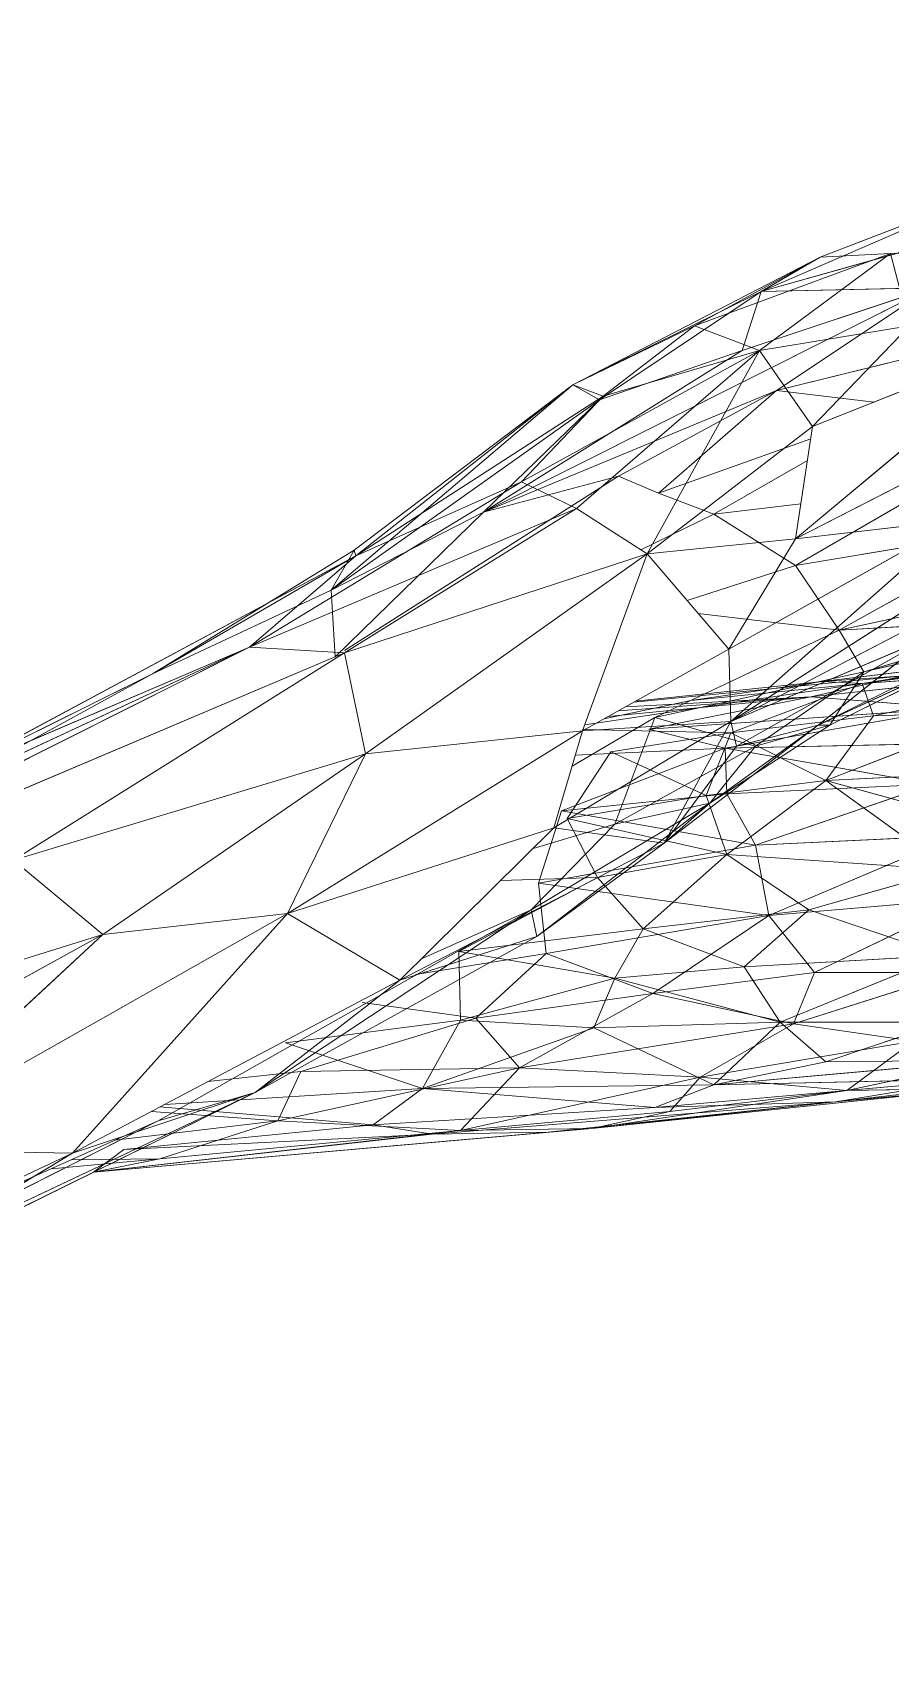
# Model space of a CAD drawing. Header units: inches. Extents: x -1767 to 184, y -1065 to 157.
# Drawn here: x -683.884 to -683.355, y -208.67 to -207.673 of the extents above; entities that cross this region are included whole.
import ezdxf

# ---------------------------------------------------------------- set-up
doc = ezdxf.new("R2010")
doc.units = ezdxf.units.IN
doc.header["$MEASUREMENT"] = 0
for name, color, linetype, lineweight in [('A-DETL-GENF', 92, 'Continuous', 9), ('E-LITE-EQPM', 33, 'Continuous', 9), ('G-IMPT', 8, 'Continuous', 9)]:
    doc.layers.add(name, color=color, linetype=linetype, lineweight=lineweight)

# ---------------------------------------------------------------- blocks, each defined once
blk = doc.blocks.new('flos_pendant16 - flos_pendant - 3D View - _3D__dwg_FLOS_AIM_Pendant_Lamps_dwg-2425-_3D_-5700993-FIRST FLOOR')
at = {"layer": 'G-IMPT'}
for p, q in [((52.4403, 19.3304), (52.0911, 19.1792)), ((52.4403, 19.3304), (52.1763, 19.2287)), ((52.5008, 19.2946), (52.0911, 19.1792)), ((51.8189, 19.0445), (52.1763, 19.2287)), ((51.9949, 19.1297), (52.2781, 19.2342)), ((51.9949, 19.1297), (52.1763, 19.2287)), ((52.0884, 19.0939), (52.2781, 19.2342)), ((52.0911, 19.1792), (52.1763, 19.2287)), ((52.2781, 19.2342), (52.1763, 19.2287)), ((51.6897, 18.8602), (52.3358, 19.1847)), ((51.8189, 19.0445), (52.0911, 19.1792)), ((51.8574, 19.0225), (52.0911, 19.1792)), ((52.3358, 19.1847), (52.0636, 19.0939)), ((52.0636, 19.0939), (52.0911, 19.1792)), ((52.3358, 19.1847), (52.0911, 19.1792)), ((52.3358, 19.1847), (52.1131, 19.0362)), ((51.9949, 19.1297), (51.8189, 19.0445)), ((51.9949, 19.1297), (51.8629, 19.028)), ((51.9949, 19.1297), (52.0884, 19.0939)), ((52.0884, 19.0939), (52.3056, 19.1297)), ((52.1131, 19.0362), (52.4595, 19.1214)), ((52.3056, 19.1297), (52.1654, 18.984)), ((52.1406, 18.8218), (52.4898, 19.1132)), ((52.1654, 18.984), (52.4898, 19.1132)), ((51.6897, 18.8602), (52.0636, 19.0939)), ((52.0884, 19.0939), (51.7447, 18.9042)), ((52.0884, 19.0939), (51.8244, 18.8657)), ((51.8574, 19.0225), (52.0636, 19.0939)), ((52.0884, 19.0939), (51.8629, 19.028)), ((52.0884, 19.0939), (51.9262, 18.7998)), ((52.0884, 19.0939), (52.1654, 18.984)), ((51.8189, 19.0445), (51.4698, 18.7475)), ((51.8189, 19.0445), (51.5028, 18.8053)), ((51.8189, 19.0445), (51.5055, 18.797)), ((51.8629, 19.028), (51.5055, 18.797)), ((51.6897, 18.8602), (52.1131, 19.0362)), ((51.8629, 19.028), (51.7447, 18.9042)), ((51.8629, 19.028), (51.8189, 19.0445)), ((51.8189, 19.0445), (51.8574, 19.0225)), ((51.8849, 18.9125), (52.1131, 19.0362)), ((51.9427, 18.8877), (52.1131, 19.0362)), ((52.1131, 19.0362), (52.2542, 19.0194)), ((52.1406, 18.8218), (52.5805, 19.0472)), ((51.8574, 19.0225), (51.4698, 18.7475)), ((51.8574, 19.0225), (51.6897, 18.8602)), ((52.1654, 18.984), (51.9262, 18.7998)), ((52.1406, 18.8218), (52.1654, 18.984)), ((51.9427, 18.8877), (52.1626, 18.9662)), ((52.0224, 18.8575), (52.1578, 18.9347)), ((52.1578, 18.9347), (52.0224, 18.8575)), ((51.489, 18.6601), (51.8849, 18.9125)), ((51.8849, 18.9125), (51.489, 18.6601)), ((51.8849, 18.9125), (51.6897, 18.8602)), ((51.6897, 18.8602), (51.8849, 18.9125)), ((51.9427, 18.8877), (51.8849, 18.9125)), ((51.7447, 18.9042), (51.3516, 18.665)), ((51.5055, 18.797), (51.7447, 18.9042)), ((51.7447, 18.9042), (51.8244, 18.8657)), ((51.9427, 18.8877), (52.0224, 18.8575)), ((52.3303, 18.8932), (52.1406, 18.7833)), ((51.8244, 18.8657), (51.3516, 18.665)), ((51.8244, 18.8657), (51.489, 18.6568)), ((51.9262, 18.7998), (51.8244, 18.8657)), ((52.0224, 18.8575), (52.1483, 18.8721)), ((52.1483, 18.8721), (52.0224, 18.8575)), ((51.4698, 18.7475), (51.6897, 18.8602)), ((51.4753, 18.6513), (51.6897, 18.8602)), ((51.9171, 18.8056), (52.0224, 18.8575)), ((52.0224, 18.8575), (51.9171, 18.8056)), ((52.0224, 18.8575), (52.1406, 18.7833)), ((52.3771, 18.8492), (52.0444, 18.6623)), ((52.3771, 18.8492), (52.0471, 18.5578)), ((52.3771, 18.8492), (52.1406, 18.8218)), ((52.1406, 18.8218), (51.9262, 18.7998)), ((52.0444, 18.6623), (52.1406, 18.8218)), ((52.1406, 18.7833), (52.4705, 18.8383)), ((52.2038, 18.6898), (52.4705, 18.8383)), ((51.5055, 18.797), (50.9007, 18.4726)), ((51.5028, 18.8053), (51.2113, 18.6266)), ((51.5055, 18.797), (51.2113, 18.6266)), ((51.5055, 18.797), (51.3516, 18.665)), ((51.4698, 18.7475), (51.5028, 18.8053)), ((51.9262, 18.7998), (51.489, 18.6568)), ((51.5028, 18.8053), (51.5055, 18.797)), ((51.9262, 18.7998), (51.5193, 18.5111)), ((51.9262, 18.7998), (51.8327, 18.5441)), ((52.0444, 18.6623), (51.9262, 18.7998)), ((52.443, 18.8108), (52.0471, 18.5578)), ((52.0471, 18.5578), (52.5008, 18.7943)), ((51.984, 18.7325), (52.1406, 18.7833)), ((52.1406, 18.7833), (52.2038, 18.6898)), ((51.4698, 18.7475), (51.2113, 18.6266)), ((51.4753, 18.6513), (51.4698, 18.7475)), ((52.2038, 18.6898), (52.509, 18.7558)), ((52.1736, 18.5523), (52.5448, 18.7365)), ((52.0002, 18.7136), (52.2038, 18.6898)), ((52.498, 18.7063), (52.2038, 18.6898)), ((52.498, 18.7063), (52.2396, 18.6293)), ((51.9372, 18.5633), (52.2038, 18.6898)), ((52.0471, 18.5578), (52.3331, 18.6788)), ((52.3331, 18.6788), (52.0554, 18.5221)), ((52.1736, 18.5523), (52.3331, 18.6788)), ((52.1736, 18.5523), (52.4403, 18.676)), ((52.1901, 18.5523), (52.4403, 18.676)), ((52.2038, 18.6898), (52.2396, 18.6293)), ((52.4403, 18.676), (52.2396, 18.6293)), ((51.3516, 18.665), (50.2903, 18.1702)), ((51.3516, 18.665), (50.4965, 18.2362)), ((51.489, 18.6568), (50.4965, 18.2362)), ((51.3516, 18.665), (50.9007, 18.4726)), ((51.489, 18.6568), (51.0106, 18.3571)), ((51.3516, 18.665), (51.489, 18.6568)), ((51.5193, 18.5111), (51.489, 18.6568)), ((52.0444, 18.6623), (51.8327, 18.5441)), ((51.8327, 18.5441), (52.0444, 18.6623)), ((52.0471, 18.5578), (52.0444, 18.6623)), ((52.1791, 18.6156), (52.52, 18.6568)), ((52.52, 18.6568), (52.2368, 18.6128)), ((51.9372, 18.5633), (52.2396, 18.6293)), ((52.0829, 18.5221), (52.2396, 18.6293)), ((52.1901, 18.5523), (52.2396, 18.6293)), ((52.2368, 18.6128), (52.465, 18.6431)), ((52.2368, 18.6128), (52.5915, 18.6376)), ((52.2533, 18.5661), (52.5915, 18.6376)), ((51.2113, 18.6266), (50.4965, 18.2343)), ((51.2113, 18.6266), (50.4965, 18.2343)), ((51.2113, 18.6266), (50.9007, 18.4726)), ((51.836, 18.5531), (52.2368, 18.6128)), ((51.907, 18.5856), (52.2973, 18.6238)), ((51.9095, 18.587), (52.1791, 18.6156)), ((51.9894, 18.5881), (52.1791, 18.6156)), ((51.9894, 18.5881), (52.2368, 18.6128)), ((52.2368, 18.6128), (52.0471, 18.5413)), ((52.1626, 18.5936), (52.2973, 18.6238)), ((52.1626, 18.5936), (52.4238, 18.6211)), ((52.2973, 18.6238), (52.1791, 18.6156)), ((52.1791, 18.6156), (52.2368, 18.6128)), ((52.2368, 18.6128), (52.2533, 18.5661)), ((51.864, 18.5616), (51.9894, 18.5881)), ((51.864, 18.5616), (51.9894, 18.5881)), ((51.8701, 18.565), (52.1626, 18.5936)), ((51.885, 18.5733), (52.1626, 18.5936)), ((51.8949, 18.5788), (52.1626, 18.5936)), ((51.9289, 18.5468), (52.1626, 18.5936)), ((52.1626, 18.5936), (52.3688, 18.5771)), ((52.0471, 18.5578), (51.7915, 18.4039)), ((51.9372, 18.5633), (51.8178, 18.4934)), ((52.0471, 18.5578), (51.8327, 18.5441)), ((51.8794, 18.4094), (51.9372, 18.5633)), ((51.9289, 18.5468), (52.3688, 18.5771)), ((52.0829, 18.5221), (51.9372, 18.5633)), ((52.0471, 18.5578), (51.9509, 18.3819)), ((52.0389, 18.5193), (52.3688, 18.5771)), ((52.0471, 18.5413), (52.2533, 18.5661)), ((52.0471, 18.5578), (52.0554, 18.5221)), ((52.1846, 18.4726), (52.4403, 18.5716)), ((52.2533, 18.5661), (52.1846, 18.4726)), ((52.2533, 18.5661), (52.4403, 18.5716)), ((51.8327, 18.5441), (51.4065, 18.2801)), ((51.4065, 18.2801), (51.8327, 18.5441)), ((51.8327, 18.5441), (51.5193, 18.5111)), ((51.8327, 18.5441), (51.7914, 18.4039)), ((51.7915, 18.4039), (51.8327, 18.5441)), ((51.8327, 18.546), (52.0471, 18.5413)), ((51.8739, 18.5138), (52.0471, 18.5413)), ((52.0389, 18.5193), (51.9289, 18.5468)), ((52.1736, 18.5523), (51.9509, 18.3819)), ((52.0114, 18.4506), (52.0471, 18.5413)), ((52.1901, 18.5523), (52.0169, 18.4396)), ((52.0169, 18.4396), (52.1736, 18.5523)), ((52.0471, 18.5413), (52.1846, 18.4726)), ((52.1736, 18.5523), (52.0554, 18.5221)), ((52.1901, 18.5523), (52.0829, 18.5221)), ((52.1901, 18.5523), (52.1736, 18.5523)), ((51.5193, 18.5111), (51.0106, 18.3571)), ((51.5193, 18.5111), (51.1399, 18.2499)), ((51.1399, 18.2499), (51.5193, 18.5111)), ((51.5193, 18.5111), (51.4065, 18.2801)), ((51.8024, 18.4286), (52.0389, 18.5193)), ((51.8107, 18.4176), (51.8739, 18.5138)), ((51.8224, 18.509), (52.0389, 18.5193)), ((51.8739, 18.5138), (52.0114, 18.4506)), ((52.0829, 18.5221), (51.8794, 18.4094)), ((52.0554, 18.5221), (51.9509, 18.3819)), ((52.0829, 18.5221), (52.0169, 18.4396)), ((52.0389, 18.5193), (52.432, 18.5276)), ((52.0389, 18.5193), (52.0416, 18.4533)), ((52.0389, 18.5193), (52.3386, 18.4671)), ((52.0114, 18.4506), (52.1846, 18.4726)), ((52.0416, 18.3654), (52.1846, 18.4726)), ((52.0416, 18.4533), (52.3386, 18.4671)), ((52.0829, 18.3791), (52.3386, 18.4671)), ((52.1846, 18.4726), (52.4073, 18.4836)), ((52.1846, 18.4726), (52.3633, 18.3434)), ((52.1846, 18.4726), (52.432, 18.4039)), ((51.8024, 18.4286), (52.0416, 18.4533)), ((51.8107, 18.4176), (52.0114, 18.4506)), ((52.0114, 18.4506), (52.0416, 18.3654)), ((52.0829, 18.3791), (52.0416, 18.4533)), ((52.0169, 18.4396), (51.7585, 18.2856)), ((52.0169, 18.4396), (51.7667, 18.2472)), ((51.7695, 18.3241), (51.8024, 18.4286)), ((51.8024, 18.4286), (52.0829, 18.3791)), ((51.8107, 18.4176), (51.8547, 18.3324)), ((51.8107, 18.4176), (52.0416, 18.3654)), ((52.0169, 18.4396), (51.8794, 18.4094)), ((52.0169, 18.4396), (51.9509, 18.3819)), ((51.7915, 18.4039), (51.4065, 18.2801)), ((51.4065, 18.2801), (51.7914, 18.4039)), ((51.7915, 18.4039), (51.5688, 18.1839)), ((51.8794, 18.4094), (51.7585, 18.2856)), ((51.7585, 18.2856), (51.8794, 18.4094)), ((51.7616, 18.3744), (51.8794, 18.4094)), ((51.7616, 18.3744), (51.8794, 18.4094)), ((51.9509, 18.3819), (51.7915, 18.4039)), ((51.9509, 18.3819), (51.5688, 18.1839)), ((51.9509, 18.3819), (51.7667, 18.2472)), ((51.7695, 18.3241), (52.0829, 18.3791)), ((52.0829, 18.3791), (52.3743, 18.3929)), ((52.1021, 18.2774), (52.0829, 18.3791)), ((52.1021, 18.2774), (52.3743, 18.3929)), ((51.1399, 18.2499), (51.0106, 18.3571)), ((51.8547, 18.3324), (52.0416, 18.3654)), ((51.9207, 18.2581), (52.0416, 18.3654)), ((52.0416, 18.3654), (52.1599, 18.2856)), ((52.0416, 18.3654), (52.3633, 18.3434)), ((51.654, 18.2252), (51.8547, 18.3324)), ((51.7148, 18.3281), (51.8547, 18.3324)), ((51.7805, 18.2224), (51.7695, 18.3241)), ((51.7695, 18.3241), (52.1021, 18.2774)), ((51.8547, 18.3324), (51.9207, 18.2581)), ((52.1599, 18.2856), (52.3633, 18.3434)), ((52.1021, 18.2774), (52.3908, 18.3021)), ((52.1681, 18.1949), (52.3908, 18.3021)), ((51.4065, 18.2801), (50.8044, 17.9392)), ((51.0959, 17.9337), (51.4065, 18.2801)), ((51.1399, 18.2499), (51.4065, 18.2801)), ((51.4065, 18.2801), (51.1399, 18.2499)), ((51.7585, 18.2856), (51.2196, 17.9805)), ((51.7585, 18.2856), (51.3598, 18.0217)), ((51.5688, 18.1839), (51.4065, 18.2801)), ((51.7585, 18.2856), (51.6, 18.2147)), ((51.7585, 18.2856), (51.7667, 18.2472)), ((51.7805, 18.2224), (52.1021, 18.2774)), ((51.9207, 18.2581), (52.1599, 18.2856)), ((51.9344, 18.1647), (52.1021, 18.2774)), ((52.0664, 18.2032), (52.1599, 18.2856)), ((52.1021, 18.2774), (52.1681, 18.1949)), ((52.3551, 18.2197), (52.1599, 18.2856)), ((51.654, 18.2252), (51.9207, 18.2581)), ((51.8794, 18.1867), (51.9207, 18.2581)), ((51.9207, 18.2581), (52.0664, 18.2032)), ((51.1399, 18.2499), (50.557, 18.0684)), ((51.1399, 18.2499), (50.557, 18.0684)), ((51.1399, 18.2499), (50.6312, 17.9695)), ((51.1399, 18.2499), (50.8044, 17.9392)), ((51.7667, 18.2472), (51.3598, 18.0217)), ((51.7667, 18.2472), (51.5688, 18.1839)), ((51.5913, 18.1921), (51.7805, 18.2224)), ((51.6567, 18.1262), (51.654, 18.2252)), ((51.654, 18.2252), (51.8794, 18.1867)), ((51.6787, 18.1289), (51.7805, 18.2224)), ((51.7805, 18.2224), (51.9344, 18.1647)), ((52.3551, 18.2197), (52.0664, 18.2032)), ((52.1186, 18.1234), (52.3551, 18.2197)), ((51.5688, 18.1839), (51.0959, 17.9337)), ((51.3598, 18.0217), (51.5688, 18.1839)), ((51.6567, 18.1262), (51.8794, 18.1867)), ((51.8492, 18.1152), (51.8794, 18.1867)), ((51.8794, 18.1867), (52.0664, 18.2032)), ((52.1186, 18.1234), (51.8794, 18.1867)), ((51.9344, 18.1647), (52.1681, 18.1949)), ((52.1186, 18.1234), (52.0664, 18.2032)), ((52.1379, 18.1207), (52.1681, 18.1949)), ((52.1379, 18.1207), (52.3716, 18.1949)), ((52.1681, 18.1949), (52.3716, 18.1949)), ((51.6787, 18.1289), (51.9344, 18.1647)), ((51.742, 18.0574), (51.9344, 18.1647)), ((51.9344, 18.1647), (52.1379, 18.1207)), ((51.5146, 18.1516), (51.6787, 18.1289)), ((51.4038, 18.0932), (51.6567, 18.1262)), ((51.4258, 18.052), (51.6787, 18.1289)), ((51.6017, 18.0272), (51.6567, 18.1262)), ((51.6017, 18.0272), (51.8492, 18.1152)), ((51.6567, 18.1262), (51.8492, 18.1152)), ((51.742, 18.0574), (51.6787, 18.1289)), ((51.742, 18.0574), (52.1379, 18.1207)), ((51.8492, 18.1152), (52.1186, 18.1234)), ((51.8492, 18.1152), (52.0224, 18.0327)), ((52.0031, 18.0437), (52.1379, 18.1207)), ((52.0224, 18.0327), (52.1186, 18.1234)), ((52.1186, 18.1234), (52.1846, 18.0657)), ((52.1186, 18.1234), (52.3551, 18.1234)), ((52.1379, 18.1207), (52.3111, 18.0959)), ((52.1846, 18.0657), (52.3551, 18.1234)), ((51.4038, 18.0932), (51.6017, 18.0272)), ((52.0031, 18.0437), (52.3111, 18.0959)), ((52.3111, 18.0959), (52.2148, 18.0245)), ((52.2148, 18.0245), (52.5475, 18.0959)), ((52.0224, 18.0327), (52.4238, 18.0684)), ((52.1846, 18.0657), (52.4238, 18.0684)), ((51.2915, 18.0372), (51.4258, 18.052)), ((51.3928, 17.9805), (51.742, 18.0574)), ((51.4258, 18.052), (51.3928, 17.9805)), ((51.4258, 18.052), (51.742, 18.0574)), ((51.742, 18.0574), (51.6567, 17.9667)), ((51.6567, 17.9667), (52.0031, 18.0437)), ((51.742, 18.0574), (52.0031, 18.0437)), ((52.0031, 18.0437), (51.9592, 17.9942)), ((52.0031, 18.0437), (52.2148, 18.0245)), ((52.0224, 18.0327), (52.1846, 18.0657)), ((52.1983, 18.008), (52.6245, 18.0574)), ((52.2148, 18.0245), (52.4293, 18.0437)), ((51.3598, 18.0217), (50.425, 17.5791)), ((51.3598, 18.0217), (50.7027, 17.6973)), ((51.3598, 18.0217), (51.0959, 17.9337)), ((51.2196, 17.9805), (51.3598, 18.0217)), ((51.2291, 18.0042), (51.6017, 18.0272)), ((51.6017, 18.0272), (51.5303, 17.975)), ((51.6017, 18.0272), (52.0224, 18.0327)), ((51.6017, 18.0272), (51.9372, 17.9997)), ((51.8464, 17.9695), (52.4018, 18.0272)), ((51.8464, 17.9695), (52.2148, 18.0245)), ((51.9372, 17.9997), (52.399, 18.041)), ((51.9372, 17.9997), (52.0224, 18.0327)), ((51.9592, 17.9942), (52.2148, 18.0245)), ((52.0224, 18.0327), (52.399, 18.041)), ((52.1983, 18.008), (52.399, 18.041)), ((52.1983, 18.008), (52.4018, 18.0272)), ((52.2148, 18.0245), (52.4018, 18.0272)), ((51.2223, 18.0006), (51.5303, 17.975)), ((51.5303, 17.975), (51.9372, 17.9997)), ((51.6155, 17.9612), (52.1983, 18.008)), ((51.7832, 17.964), (52.1983, 18.008)), ((51.8464, 17.9695), (52.1983, 18.008)), ((51.9372, 17.9997), (52.1983, 18.008)), ((51.2196, 17.9805), (50.425, 17.5791)), ((51.2196, 17.9805), (50.535, 17.6737)), ((51.2196, 17.9805), (50.535, 17.6737)), ((51.1572, 17.9525), (51.3928, 17.9805)), ((51.1701, 17.9392), (51.5303, 17.975)), ((51.21, 17.9941), (51.3928, 17.9805)), ((51.2223, 17.9255), (51.3928, 17.9805)), ((51.3928, 17.9805), (51.6567, 17.9667)), ((51.5303, 17.975), (51.6155, 17.9612)), ((51.6567, 17.9667), (51.9592, 17.9942)), ((51.8464, 17.9695), (51.9592, 17.9942)), ((51.1261, 17.9062), (51.8464, 17.9695)), ((51.1261, 17.9062), (51.6567, 17.9667)), ((51.1261, 17.9062), (51.7832, 17.964)), ((51.1261, 17.9062), (51.6155, 17.9612)), ((51.1701, 17.9392), (51.6155, 17.9612)), ((51.2223, 17.9255), (51.6567, 17.9667)), ((51.6155, 17.9612), (51.7832, 17.964)), ((51.6567, 17.9667), (51.8464, 17.9695)), ((51.8464, 17.9695), (51.7832, 17.964)), ((51.0959, 17.9337), (50.535, 17.6698)), ((51.0959, 17.9337), (50.7027, 17.6973)), ((51.0959, 17.9337), (50.8044, 17.9392)), ((51.1261, 17.9062), (51.1701, 17.9392)), ((51.0652, 17.9113), (51.2223, 17.9255)), ((51.0944, 17.9244), (51.2223, 17.9255)), ((51.1261, 17.9062), (51.2223, 17.9255))]:
    blk.add_line(p, q, dxfattribs=at)
at = {"layer": 'G-IMPT', "flags": 128}
for points in [[(54.1339, 18.7283), (54.0761, 18.929), (53.9524, 19.1242), (53.8177, 19.2067), (53.6555, 19.2699), (53.5098, 19.3056), (53.2871, 19.3331), (53.1331, 19.3441), (52.9159, 19.3744), (53.1056, 19.3001), (52.7702, 19.3414), (52.8087, 19.2864), (52.5008, 19.2946), (52.3358, 19.1847), (52.1131, 19.0362), (51.9427, 18.8877)], [(52.0911, 19.1792), (52.0636, 19.0939), (51.8574, 19.0225), (51.8189, 19.0445), (51.9949, 19.1297), (51.8629, 19.028), (52.0884, 19.0939), (51.7447, 18.9042), (51.8629, 19.028), (51.5055, 18.797), (51.8189, 19.0445), (52.0911, 19.1792), (52.1764, 19.2287), (52.4403, 19.3304), (52.5778, 19.3194), (52.9022, 19.3496), (52.729, 19.2452), (52.5118, 19.2397), (52.3056, 19.1297), (52.4898, 19.1132)], [(52.7867, 19.1819), (52.3358, 19.1847), (52.0911, 19.1792), (52.5008, 19.2946), (52.4403, 19.3304), (52.0911, 19.1792), (51.8574, 19.0225)], [(52.4898, 19.1132), (52.729, 19.2452), (52.8334, 19.1489), (52.5805, 18.9455), (52.443, 18.8108), (52.0471, 18.5578), (52.3771, 18.8492), (52.443, 18.8108), (52.5008, 18.7943), (52.8114, 18.8685), (52.8252, 18.9427), (52.5805, 18.9455), (52.9132, 19.0637), (52.8252, 18.9427), (53.0974, 19.0362), (53.3476, 19.0225), (53.5483, 19.0637), (53.496, 19.1517), (53.7022, 19.0637)], [(52.3056, 19.1297), (52.2781, 19.2342), (52.5118, 19.2397), (52.4898, 19.1132)], [(52.2781, 19.2342), (52.0884, 19.0939), (51.8244, 18.8657), (51.7447, 18.9042), (51.5055, 18.797), (51.5028, 18.8053), (51.2113, 18.6266)], [(51.4698, 18.7475), (51.5028, 18.8053), (51.8189, 19.0445), (52.1764, 19.2287), (51.9949, 19.1297), (52.2781, 19.2342), (52.1764, 19.2287)], [(51.4753, 18.6513), (51.4698, 18.7475), (51.8574, 19.0225), (51.6897, 18.8602), (52.3358, 19.1847), (52.0636, 19.0939), (51.6897, 18.8602), (52.1131, 19.0362), (52.2542, 19.0194)], [(51.9262, 18.7998), (52.1654, 18.984), (52.0884, 19.0939), (52.3056, 19.1297), (52.1654, 18.984), (52.4898, 19.1132), (52.1406, 18.8218), (52.5805, 19.0472), (52.3771, 18.8492), (52.0444, 18.6623), (52.1406, 18.8218), (52.3771, 18.8492), (52.5805, 18.9455), (52.5805, 19.0472), (52.8334, 19.1489), (52.4898, 19.1132), (52.5805, 19.0472)], [(52.1626, 18.9662), (51.9427, 18.8877), (51.8849, 18.9125), (52.1131, 19.0362), (52.4595, 19.1214)], [(51.9949, 19.1297), (52.0884, 19.0939), (51.9262, 18.7998)], [(51.4753, 18.6513), (51.6897, 18.8602), (51.4698, 18.7475), (51.8189, 19.0445), (51.8629, 19.028)], [(52.1654, 18.984), (52.1406, 18.8218), (51.9262, 18.7998)], [(51.5055, 18.797), (51.3516, 18.665), (51.7447, 18.9042)], [(52.3303, 18.8932), (52.1406, 18.7833), (52.0224, 18.8575), (51.9427, 18.8877)], [(51.984, 18.7325), (52.1406, 18.7833), (52.2038, 18.6898), (52.4705, 18.8383), (52.3303, 18.8932)], [(51.8244, 18.8657), (51.3516, 18.665), (50.9007, 18.4726), (50.2903, 18.1702), (49.6057, 17.854), (50.4965, 18.2362), (50.5928, 18.1674)], [(51.9262, 18.7998), (51.8244, 18.8657), (51.489, 18.6568), (51.9262, 18.7998), (51.8327, 18.5441)], [(52.1406, 18.7833), (52.4705, 18.8383), (52.509, 18.7558), (52.498, 18.7063)], [(51.4698, 18.7475), (51.2113, 18.6266), (51.5055, 18.797), (50.9007, 18.4726), (51.2113, 18.6266)], [(52.8334, 18.7943), (52.5448, 18.7365), (52.6547, 18.7998), (52.3331, 18.6788), (52.1736, 18.5523), (52.0554, 18.5221), (52.0471, 18.5578), (52.3331, 18.6788), (52.0554, 18.5221), (51.9509, 18.3819), (52.0471, 18.5578), (52.0444, 18.6623), (51.9262, 18.7998), (51.5193, 18.5111)], [(52.1736, 18.5523), (52.5448, 18.7365), (52.3331, 18.6788), (52.5008, 18.7943), (52.0471, 18.5578)], [(52.509, 18.7558), (52.2038, 18.6898), (52.0002, 18.7136)], [(51.9372, 18.5633), (52.2396, 18.6293), (52.2038, 18.6898), (52.498, 18.7063), (52.4403, 18.676), (52.5448, 18.7365), (52.498, 18.7063), (52.2396, 18.6293), (52.4403, 18.676)], [(52.1599, 18.2856), (52.3633, 18.3434), (52.3551, 18.2197), (52.5942, 18.3324), (52.5942, 18.2279), (52.9077, 18.2664), (52.8279, 18.2224), (52.9517, 18.1977), (53.1111, 18.2389), (52.9077, 18.2664), (53.0506, 18.3076), (52.8582, 18.3296), (53.0946, 18.3846), (53.2898, 18.3599), (53.3366, 18.3021), (53.4108, 18.3709), (53.4905, 18.4396), (53.5895, 18.4836), (53.6775, 18.4506), (53.6032, 18.3764), (53.4905, 18.4396), (53.529, 18.5688), (53.5235, 18.7228), (53.4328, 18.6568)], [(51.7695, 18.3241), (52.1021, 18.2774), (51.9344, 18.1647), (51.7805, 18.2224), (52.1021, 18.2774), (52.0829, 18.3791), (52.0416, 18.4533), (52.3386, 18.4671), (52.0389, 18.5193), (52.3688, 18.5771), (52.6162, 18.5991), (52.432, 18.5276), (52.7675, 18.5221), (52.6162, 18.5991), (52.7345, 18.665), (52.8417, 18.6513), (53.0891, 18.7118), (52.7345, 18.665), (52.9132, 18.7035), (52.2973, 18.6238), (52.7345, 18.665), (52.4238, 18.6211)], [(52.1791, 18.6156), (52.2368, 18.6128), (52.0471, 18.5413), (52.2533, 18.5661), (52.2368, 18.6128), (52.52, 18.6568), (52.8197, 18.7008), (52.2973, 18.6238)], [(52.432, 18.4039), (52.3633, 18.3434), (52.5942, 18.3324), (52.432, 18.4039), (52.5805, 18.4506), (52.4073, 18.4836), (52.432, 18.4039), (52.1846, 18.4726), (52.4073, 18.4836), (52.597, 18.5661), (52.4403, 18.5716), (52.5915, 18.6376), (52.597, 18.5661), (52.7757, 18.6238), (52.5915, 18.6376), (52.9077, 18.6953), (52.674, 18.665), (52.465, 18.6431), (52.8197, 18.7008), (52.674, 18.665), (52.5915, 18.6376), (52.465, 18.6431)], [(51.7667, 18.2472), (51.3598, 18.0217), (51.2196, 17.9805), (51.7585, 18.2856), (52.0169, 18.4396), (51.9509, 18.3819), (52.1736, 18.5523), (52.4403, 18.676), (52.1901, 18.5523)], [(52.2038, 18.6898), (51.9372, 18.5633), (52.0829, 18.5221), (52.0169, 18.4396), (52.1901, 18.5523), (52.0829, 18.5221), (51.8794, 18.4094), (51.9372, 18.5633), (51.8178, 18.4934)], [(51.489, 18.6568), (51.3516, 18.665), (50.2903, 18.1702), (49.669, 17.9145), (48.9569, 17.6451)], [(51.3516, 18.665), (50.4965, 18.2362), (51.489, 18.6568), (51.0106, 18.3571), (51.1399, 18.2499)], [(51.8327, 18.5441), (51.5193, 18.5111), (51.489, 18.6568)], [(51.907, 18.5856), (52.2973, 18.6238), (52.4238, 18.6211), (52.1626, 18.5936), (52.2973, 18.6238), (52.1791, 18.6156), (52.52, 18.6568), (52.2973, 18.6238)], [(52.52, 18.6568), (52.465, 18.6431), (52.2368, 18.6128), (52.5915, 18.6376), (52.2533, 18.5661)], [(51.8794, 18.4094), (52.0169, 18.4396), (52.1736, 18.5523), (52.1901, 18.5523), (52.2396, 18.6293), (52.0829, 18.5221)], [(51.9894, 18.5881), (52.2368, 18.6128), (51.836, 18.5531)], [(51.9894, 18.5881), (52.1791, 18.6156), (51.9095, 18.587)], [(52.7675, 18.5221), (52.9159, 18.5991), (52.6162, 18.5991), (52.4238, 18.6211), (52.3688, 18.5771), (51.9289, 18.5468)], [(51.8701, 18.565), (52.1626, 18.5936), (51.9289, 18.5468)], [(51.885, 18.5733), (52.1626, 18.5936), (51.8949, 18.5788)], [(52.1626, 18.5936), (52.3688, 18.5771), (52.432, 18.5276), (52.0389, 18.5193)], [(51.7915, 18.4039), (52.0471, 18.5578), (51.8327, 18.5441)], [(52.0114, 18.4506), (52.1846, 18.4726), (52.0471, 18.5413), (52.0114, 18.4506), (52.0416, 18.3654), (52.3633, 18.3434), (52.1846, 18.4726), (52.4403, 18.5716), (52.2533, 18.5661), (52.1846, 18.4726), (52.0416, 18.3654), (51.9207, 18.2581), (52.1599, 18.2856), (52.3551, 18.2197), (52.3551, 18.1234), (52.5942, 18.2279), (52.3551, 18.2197)], [(51.8224, 18.509), (52.0389, 18.5193), (51.8024, 18.4286), (52.0416, 18.4533), (52.0389, 18.5193), (51.9289, 18.5468)], [(51.8327, 18.546), (52.0471, 18.5413), (51.8739, 18.5138), (52.0114, 18.4506), (51.8107, 18.4176), (51.8547, 18.3324)], [(51.5193, 18.5111), (51.0106, 18.3571), (50.4965, 18.2362), (50.2903, 18.1702), (50.3178, 18.1922), (50.4253, 18.2056)], [(51.5193, 18.5111), (51.4065, 18.2801), (50.8044, 17.9392)], [(51.8739, 18.5138), (51.8107, 18.4176), (52.0416, 18.3654), (51.8547, 18.3324), (51.9207, 18.2581), (51.654, 18.2252)], [(52.1681, 18.1949), (52.1021, 18.2774), (52.3743, 18.3929), (52.0829, 18.3791), (52.3386, 18.4671), (52.3743, 18.3929), (52.608, 18.4698), (52.3386, 18.4671), (52.432, 18.5276), (52.608, 18.4698), (52.7675, 18.5221), (52.6327, 18.4094)], [(51.7915, 18.4039), (51.9509, 18.3819), (51.7667, 18.2472), (52.0169, 18.4396)], [(52.2148, 18.0245), (52.4293, 18.0437), (52.4018, 18.0272), (52.74, 18.0822), (52.4293, 18.0437), (52.5475, 18.0959), (52.74, 18.0822), (52.9682, 18.1317), (52.9737, 18.1674), (52.9737, 18.2197), (52.8362, 18.2252), (52.8664, 18.3379), (52.8609, 18.4259)], [(51.7914, 18.4039), (51.5688, 18.1839), (51.7667, 18.2472), (51.7585, 18.2856)], [(51.3598, 18.0217), (50.425, 17.5791), (50.7027, 17.6973), (51.3598, 18.0217), (51.0959, 17.9337), (51.5688, 18.1839), (51.9509, 18.3819)], [(52.0416, 18.3654), (52.1599, 18.2856), (52.0664, 18.2032), (52.3551, 18.2197), (52.1186, 18.1234), (52.1846, 18.0657), (52.0224, 18.0327)], [(51.7695, 18.3241), (51.7805, 18.2224), (51.5913, 18.1921)], [(51.8492, 18.1152), (51.8794, 18.1867), (51.654, 18.2252), (51.8547, 18.3324), (51.7148, 18.3281)], [(52.6437, 18.3379), (52.3908, 18.3021), (52.1021, 18.2774)], [(52.3908, 18.3021), (52.1681, 18.1949), (52.3716, 18.1949), (52.3908, 18.3021), (52.6327, 18.2499), (52.3716, 18.1949), (52.1379, 18.1207), (52.1681, 18.1949), (51.9344, 18.1647), (52.1379, 18.1207), (52.0031, 18.0437), (51.742, 18.0574), (52.1379, 18.1207), (52.3111, 18.0959), (52.0031, 18.0437), (51.6567, 17.9667)], [(50.8044, 17.9392), (51.0959, 17.9337), (51.4065, 18.2801)], [(51.6, 18.2147), (51.7585, 18.2856), (51.3598, 18.0217), (51.5688, 18.1839), (51.4065, 18.2801)], [(52.1186, 18.1234), (52.0664, 18.2032), (51.9207, 18.2581), (51.8794, 18.1867), (52.0664, 18.2032)], [(50.6312, 17.9695), (51.1399, 18.2499), (50.8044, 17.9392)], [(51.6567, 18.1262), (51.8492, 18.1152), (52.1186, 18.1234), (52.0224, 18.0327), (52.399, 18.041), (52.6245, 18.0574), (52.8829, 18.0959), (52.9737, 18.1097), (52.7592, 18.0877), (53.0891, 18.1509), (53.0176, 18.1619), (53.1606, 18.2032), (53.1111, 18.2389), (53.4025, 18.2472), (53.3833, 18.2197)], [(51.742, 18.0574), (51.4258, 18.052), (51.6787, 18.1289), (51.7805, 18.2224)], [(51.6017, 18.0272), (51.8492, 18.1152), (52.0224, 18.0327), (51.6017, 18.0272), (51.6567, 18.1262), (51.654, 18.2252)], [(51.2223, 18.0006), (51.5303, 17.975), (51.6155, 17.9612), (51.7832, 17.964), (52.1983, 18.008), (51.8464, 17.9695), (52.4018, 18.0272), (52.2148, 18.0245), (52.5475, 18.0959), (52.3111, 18.0959), (52.6025, 18.1702), (52.3716, 18.1949), (52.3111, 18.0959), (52.2148, 18.0245), (52.0031, 18.0437), (51.9592, 17.9942), (51.6567, 17.9667), (51.8464, 17.9695), (51.1261, 17.9062), (51.1701, 17.9392)], [(51.1261, 17.9062), (51.6567, 17.9667), (51.742, 18.0574), (51.9344, 18.1647), (51.6787, 18.1289)], [(51.5146, 18.1516), (51.6787, 18.1289), (51.742, 18.0574), (51.3928, 17.9805), (51.4258, 18.052), (51.2915, 18.0372)], [(51.2291, 18.0042), (51.6017, 18.0272), (51.5303, 17.975), (51.1701, 17.9392), (51.6155, 17.9612), (51.1261, 17.9062), (51.7832, 17.964), (51.8464, 17.9695), (51.9592, 17.9942)], [(51.8464, 17.9695), (52.2148, 18.0245), (51.9592, 17.9942)], [(52.1983, 18.008), (52.399, 18.041), (51.9372, 17.9997)], [(51.6155, 17.9612), (52.1983, 18.008), (51.9372, 17.9997), (51.5303, 17.975)], [(49.6112, 17.2574), (49.7542, 17.2986), (49.8119, 17.3399), (50.425, 17.5791), (51.2196, 17.9805)], [(51.1261, 17.9062), (51.2223, 17.9255), (51.3928, 17.9805), (51.6567, 17.9667), (51.2223, 17.9255)], [(51.21, 17.9941), (51.3928, 17.9805), (51.1572, 17.9525)], [(50.535, 17.6698), (50.7027, 17.6973), (51.0959, 17.9337), (50.535, 17.6698), (50.2271, 17.6506)], [(51.0944, 17.9244), (51.2223, 17.9255), (51.0652, 17.9113)]]:
    blk.add_lwpolyline(points, dxfattribs=at)
for points in [[(51.8024, 18.4286), (52.0829, 18.3791), (51.7695, 18.3241)], [(51.4038, 18.0932), (51.6567, 18.1262), (51.8794, 18.1867), (52.1186, 18.1234), (52.3551, 18.1234), (52.1846, 18.0657), (52.4238, 18.0684), (52.0224, 18.0327), (51.9372, 17.9997), (51.6017, 18.0272)], [(52.6245, 18.0574), (52.1983, 18.008), (52.4018, 18.0272)]]:
    blk.add_lwpolyline(points, close=True, dxfattribs=at)
blk = doc.blocks.new('flos_pendant16 - flos_pendant - 3D View - _3D__dwg-5700992-FIRST FLOOR')
at = {"xscale": 0.426201584994806, "yscale": 0.426201584994806, "zscale": 0.426201584994806}
blk.add_blockref('flos_pendant16 - flos_pendant - 3D View - _3D__dwg_FLOS_AIM_Pendant_Lamps_dwg-2425-_3D_-5700993-FIRST FLOOR', (0.70538, -0.37632), dxfattribs=at)
blk = doc.blocks.new('flos_pendant16 - flos_pendant16 2-5682999-FIRST FLOOR')
blk.add_blockref('flos_pendant16 - flos_pendant - 3D View - _3D__dwg-5700992-FIRST FLOOR', (0, 0))

msp = doc.modelspace()

# ---------------------------------------------------------------- hatches: boundary and pattern name
at = {"layer": 'A-DETL-GENF'}
h = msp.add_hatch(dxfattribs=at)
h.set_pattern_fill('FP1_12', style=0, pattern_type=2)
h.set_pattern_definition([(0, (0, 0), (0, 6), [])])
h.paths.add_polyline_path([(-850.18703, -314.94786), (-830.06259, -314.94786), (-830.06259, -299.79348), (-556.77905, -299.79348), (-556.77905, -106.83652), (-967.91522, -51.6245), (-967.91522, -314.94786), (-962.36507, -314.94786), (-962.36507, -308.80012), (-932.36507, -308.80012), (-932.36507, -314.94786), (-853.93703, -314.94786)], flags=0)
h.paths.add_polyline_path([(-751.70443, -218.25713), (-751.70443, -218.25698), (-751.65169, -218.25016)], flags=0)
h.paths.add_polyline_path([(-801.07159, -213.42448), (-801.07159, -213.42437), (-801.01019, -213.42448)], flags=0)

# ---------------------------------------------------------------- block references
at = {"layer": 'E-LITE-EQPM'}
msp.add_blockref('flos_pendant16 - flos_pendant16 2-5682999-FIRST FLOOR', (-706.34155, -215.63046), dxfattribs=at)

doc.saveas('drawing.dxf')
